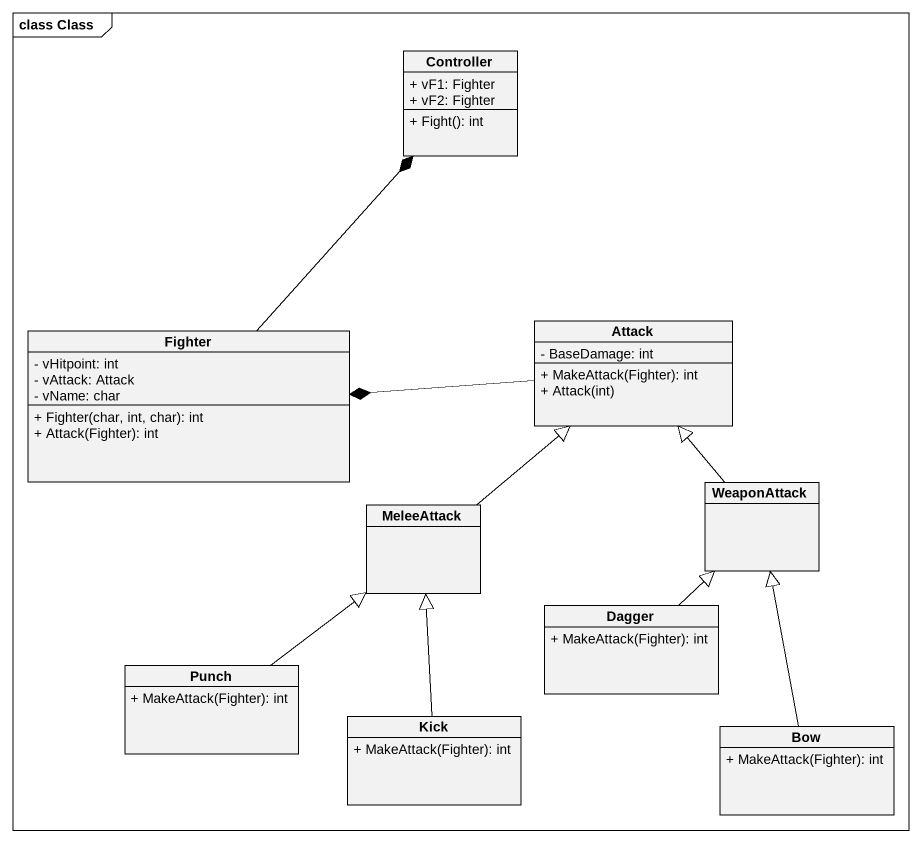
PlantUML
@startuml
mainframe class Class
hide circle
hide empty members
skinparam classAttributeIconSize 0
class Controller {
  + vF1: Fighter
  + vF2: Fighter
  + Fight(): int
}
class Fighter {
  - vHitpoint: int
  - vAttack: Attack
  - vName: char
  + Fighter(char, int, char): int
  + Attack(Fighter): int
}
class Attack {
  - BaseDamage: int
  + MakeAttack(Fighter): int
  + Attack(int)
}
class WeaponAttack
class MeleeAttack
class Dagger {
  + MakeAttack(Fighter): int
}
class Punch {
  + MakeAttack(Fighter): int
}
class Kick {
  + MakeAttack(Fighter): int
}
class Bow {
  + MakeAttack(Fighter): int
}
Fighter -up-* Controller
Attack -left-* Fighter
WeaponAttack -up-|> Attack
MeleeAttack -up-|> Attack
Dagger -up-|> WeaponAttack
Punch -up-|> MeleeAttack
Kick -up-|> MeleeAttack
Bow -up-|> WeaponAttack
@enduml
